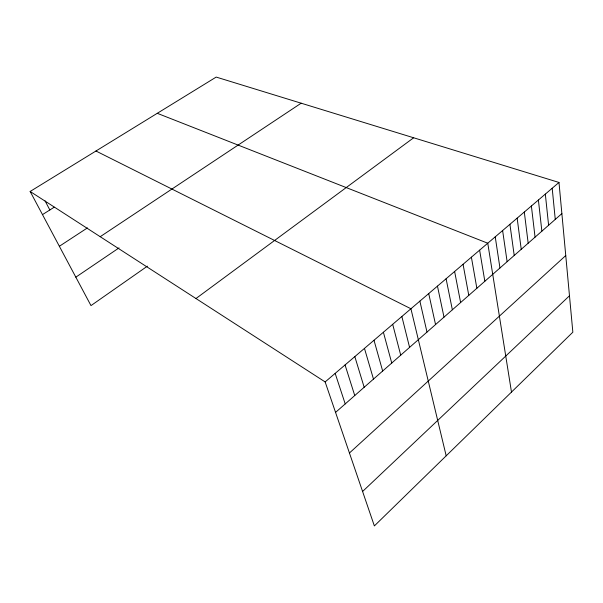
<?xml version="1.0" encoding="UTF-8"?>
<svg xmlns="http://www.w3.org/2000/svg" width="603" height="603" viewBox="0 0 603 603"><rect width="100%" height="100%" fill="white"/><g stroke="black" fill="none" stroke-linecap="round" stroke-linejoin="round"><path stroke-width="0.9" d="M362.591 491.475L569.481 295.772M349.439 453.004L565.757 255.551M335.562 412.399L561.875 213.598M558.989 182.453L572.85 332.185L374.365 525.922L325.145 381.933L558.989 182.453L216.191 77.078L30.15 191.468L90.985 305.608L147.403 266.149M195.975 298.53L413.65 137.778M75.827 277.169L119.025 247.893M100.204 236.7L301.161 103.196M59.358 246.28L87.412 227.911M42.481 214.615L54.217 207.198M157.27 113.311L487.767 243.213L511.487 392.078M95.96 151.006L410.922 308.759L446.182 455.823M30.15 191.468L325.145 381.933M45.074 200.874L49.838 209.965M335.17 373.385L345.218 403.92M345.059 364.951L354.752 395.538M354.828 356.614L364.167 387.269M364.468 348.391L373.476 379.091M373.996 340.265L382.664 371.018M383.395 332.245L391.746 363.044M392.689 324.316L400.716 355.167M401.862 316.492L409.58 347.381M419.876 301.123L426.992 332.08M428.718 293.578L435.547 324.565M437.461 286.124L444.004 317.14M446.092 278.759L452.356 309.799M454.624 271.486L460.617 302.548M463.059 264.287L468.78 295.372M471.388 257.18L476.852 288.279M479.626 250.155L484.835 281.269M495.229 236.843L499.962 267.981M502.616 230.542L507.123 261.687M509.919 224.308L514.216 255.461M517.155 218.143L521.233 249.295M524.309 212.037L528.175 243.197M531.386 206L535.057 237.152M538.396 200.023L541.863 231.175M545.331 194.106L548.602 225.258M552.197 188.249L555.265 219.402"/></g></svg>
